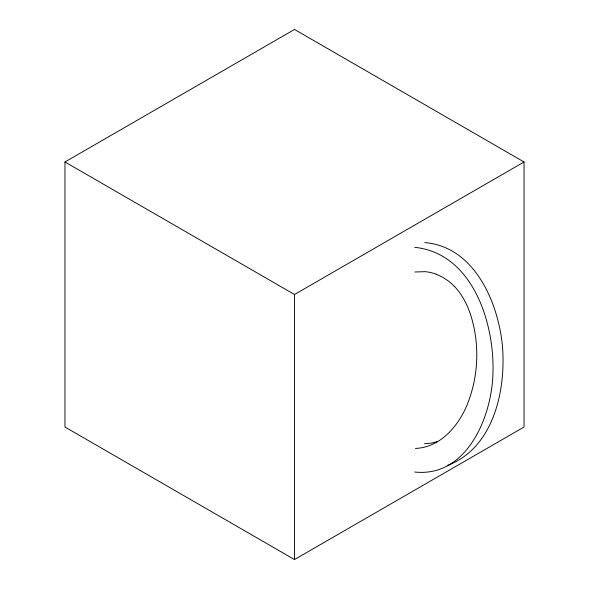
<?xml version="1.0" encoding="UTF-8"?>
<svg xmlns="http://www.w3.org/2000/svg" width="589" height="589" viewBox="0 0 589 589"><rect width="100%" height="100%" fill="white"/><g stroke="black" fill="none" stroke-linecap="round" stroke-linejoin="round"><path stroke-width="0.88" d="M64.959 161.975L294.5 29.45L524.041 161.975L524.041 427.025L294.5 559.55L64.959 427.025L64.959 161.975L294.5 294.5L524.041 161.975M447.876 465.295C494.038 447.559 506.165 389.587 502.402 345.456C498.051 302.216 474.425 246.592 424.802 242.602M437.701 441.551L431.634 443.083L424.507 443.738M414.98 271.993L425.103 271.669A98.201 50.455 64.9 0 1 436.486 274.283M415.4 448.435C440.653 447.463 459.052 425.449 467.644 403.494C478.761 375.237 479.807 342.997 470.39 314.121A51.677 26.557 64.9 0 0 468.52 309.078L467.71 307.141A39.927 20.519 64.9 0 0 454.384 286.298M414.708 247.321C472.864 253.336 494.76 323.516 492.934 373.441C491.911 416.43 466.944 477.686 414.737 472.017M436.486 274.319L442.494 277.132L447.861 280.629A50.301 25.85 64.9 0 1 451.167 283.309L454.362 286.387M294.5 294.5L294.5 559.55"/></g></svg>
